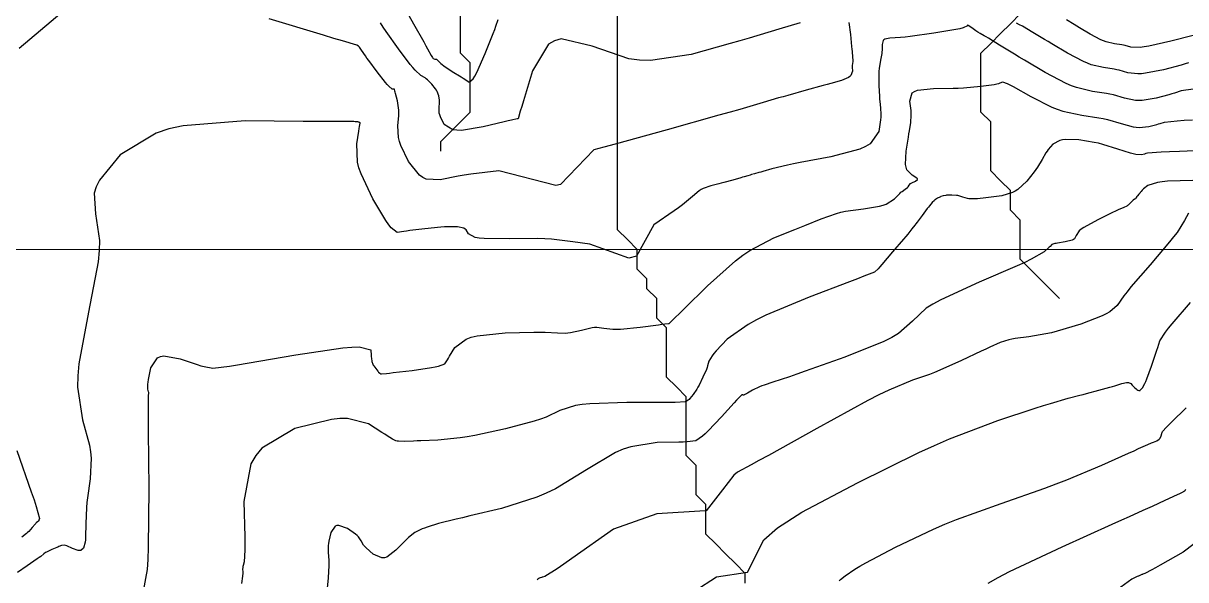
# Model space of a CAD drawing. Header units: metres. Extents: x 837117 to 838477, y 1189012 to 1191015.
# Drawn here: x 837686.6 to 837804.9, y 1190780.2 to 1190836.9 of the extents above; entities that cross this region are included whole.
import ezdxf

# ---------------------------------------------------------------- set-up
doc = ezdxf.new("R2010")
doc.units = ezdxf.units.M
doc.header["$LTSCALE"] = 0.3
doc.layers.add('COORD', color=7, linetype='Continuous', lineweight=20)
doc.layers.add('DRENAJE', color=5, linetype='Continuous', lineweight=25)
doc.layers.add('COTAS 10', color=1, linetype='Continuous')
doc.layers.add('COTAS INT', color=252, linetype='Continuous')

msp = doc.modelspace()

# ---------------------------------------------------------------- linework, layer by layer
at = {"layer": 'COORD'}
msp.add_line((837476.514, 1190813.872), (838476.514, 1190813.872), dxfattribs=at)
at = {"layer": 'COTAS 10'}
for points, elevation in [([(837698.792, 1190779.081), (837699.191, 1190781.268), (837699.261, 1190782.307), (837699.314, 1190783.535), (837699.358, 1190789.533), (837699.309, 1190795.384), (837699.303, 1190796.518), (837699.3, 1190797.441), (837699.315, 1190799.02), (837699.324, 1190799.24), (837699.318, 1190799.306), (837699.307, 1190799.374), (837699.234, 1190799.641), (837699.222, 1190800.147), (837699.25, 1190800.367), (837699.292, 1190800.621), (837699.553, 1190801.825), (837700.223, 1190802.834), (837700.521, 1190802.965), (837700.869, 1190803.03), (837702.532, 1190802.731), (837704.249, 1190802.15), (837704.631, 1190802.039), (837704.971, 1190801.949), (837705.861, 1190801.802), (837707.532, 1190802.002), (837708.364, 1190802.13), (837709.357, 1190802.29), (837714.278, 1190803.133), (837719.082, 1190803.849), (837720.001, 1190803.93), (837720.742, 1190803.96), (837721.931, 1190803.643), (837721.964, 1190803.067), (837721.976, 1190802.933), (837721.989, 1190802.811), (837722.044, 1190802.465), (837722.141, 1190802.188), (837722.18, 1190802.109), (837722.224, 1190802.03), (837722.427, 1190801.738), (837722.634, 1190801.487), (837722.681, 1190801.434), (837722.723, 1190801.387), (837722.838, 1190801.276), (837722.917, 1190801.223), (837722.937, 1190801.213), (837722.956, 1190801.206), (837723.016, 1190801.194), (837723.527, 1190801.252), (837723.83, 1190801.288), (837724.204, 1190801.332), (837726.137, 1190801.564), (837728.099, 1190801.842), (837728.49, 1190801.916), (837728.815, 1190801.988), (837729.442, 1190802.237), (837729.717, 1190802.636), (837729.822, 1190802.803), (837729.938, 1190802.993), (837730.46, 1190803.886), (837731.615, 1190804.756), (837732.131, 1190804.933), (837732.733, 1190805.082), (837735.613, 1190805.389), (837738.517, 1190805.465), (837739.133, 1190805.468), (837739.667, 1190805.463), (837740.918, 1190805.382), (837741.731, 1190805.347), (837741.99, 1190805.371), (837742.263, 1190805.41), (837743.37, 1190805.674), (837744.448, 1190805.923), (837744.703, 1190805.951), (837744.939, 1190805.963), (837745.635, 1190805.86), (837746.55, 1190805.745), (837746.924, 1190805.749), (837747.351, 1190805.768), (837749.328, 1190805.965), (837751.194, 1190806.206), (837751.55, 1190806.253), (837751.836, 1190806.29), (837752.292, 1190806.353), (837752.3, 1190806.36), (837752.304, 1190806.363), (837752.309, 1190806.365), (837752.336, 1190806.377), (837752.946, 1190806.967), (837753.319, 1190807.334), (837753.781, 1190807.79), (837756.188, 1190810.173), (837759.038, 1190812.724), (837759.779, 1190813.286), (837760.5, 1190813.785), (837762.929, 1190815.068), (837765.064, 1190815.896), (837765.599, 1190816.109), (837766.109, 1190816.315), (837767.751, 1190817.001), (837769.314, 1190817.547), (837769.775, 1190817.666), (837770.249, 1190817.77), (837772.062, 1190818.026), (837773.7, 1190818.281), (837774.063, 1190818.385), (837774.386, 1190818.502), (837775.229, 1190819.044), (837775.752, 1190819.581), (837775.874, 1190819.696), (837775.987, 1190819.796), (837776.315, 1190820.035), (837776.538, 1190820.182), (837776.585, 1190820.224), (837776.626, 1190820.267), (837776.72, 1190820.429), (837776.85, 1190820.592), (837776.913, 1190820.636), (837776.988, 1190820.68), (837777.358, 1190820.834), (837777.577, 1190821.017), (837777.556, 1190821.079), (837777.501, 1190821.146), (837777.006, 1190821.429), (837776.474, 1190822), (837776.395, 1190822.248), (837776.344, 1190822.536), (837776.407, 1190823.899), (837776.634, 1190825.33), (837776.686, 1190825.66), (837776.735, 1190825.961), (837776.872, 1190826.811), (837776.924, 1190827.549), (837776.918, 1190827.779), (837776.903, 1190828.021), (837776.774, 1190828.992), (837777.03, 1190829.826), (837777.258, 1190829.982), (837777.553, 1190830.106), (837779.186, 1190830.284), (837781.186, 1190830.296), (837781.713, 1190830.316), (837782.229, 1190830.342), (837783.994, 1190830.498), (837785.362, 1190830.687), (837785.627, 1190830.735), (837785.844, 1190830.781), (837786.215, 1190830.933), (837786.685, 1190830.792), (837786.965, 1190830.654), (837787.308, 1190830.472), (837789.086, 1190829.459), (837791.219, 1190828.378), (837791.786, 1190828.154), (837792.343, 1190827.963), (837794.269, 1190827.545), (837796.016, 1190827.29), (837796.46, 1190827.202), (837796.886, 1190827.106), (837798.281, 1190826.695), (837799.492, 1190826.371), (837799.803, 1190826.329), (837800.103, 1190826.308), (837801.099, 1190826.407), (837801.905, 1190826.62), (837802.087, 1190826.67), (837802.25, 1190826.717), (837802.687, 1190826.857), (837803.983, 1190826.992), (837804.686, 1190827.035), (837805.54, 1190827.081)], 1640), ([(837769.574, 1190780.142), (837769.739, 1190780.253), (837770.194, 1190780.637), (837771.187, 1190781.311), (837771.693, 1190781.604), (837772.298, 1190781.944), (837775.315, 1190783.554), (837779.197, 1190785.401), (837780.346, 1190785.889), (837781.529, 1190786.367), (837786.071, 1190788.01), (837790.536, 1190789.568), (837791.671, 1190789.993), (837792.761, 1190790.414), (837796.33, 1190791.914), (837799.044, 1190793.136), (837799.596, 1190793.384), (837800.061, 1190793.592), (837801.017, 1190794.015), (837801.39, 1190794.175), (837801.487, 1190794.217), (837801.582, 1190794.259), (837801.901, 1190794.402), (837802.155, 1190794.562), (837802.208, 1190794.615), (837802.255, 1190794.671), (837802.362, 1190794.903), (837802.421, 1190795.126), (837802.437, 1190795.178), (837802.452, 1190795.224), (837802.507, 1190795.352), (837802.906, 1190795.777), (837803.14, 1190796.01), (837803.426, 1190796.294), (837804.904, 1190797.738)], 1650)]:
    msp.add_lwpolyline(points, dxfattribs=dict(at, elevation=elevation))
at = {"layer": 'COTAS INT'}
for points, elevation in [([(837725.142, 1190838.859), (837726.271, 1190836.874), (837727.315, 1190835.01), (837727.526, 1190834.63), (837727.703, 1190834.309), (837728.058, 1190833.641), (837728.199, 1190833.413), (837728.24, 1190833.369), (837728.283, 1190833.333), (837728.444, 1190833.275), (837728.596, 1190833.242), (837728.632, 1190833.223), (837728.666, 1190833.198), (837728.765, 1190833.072), (837729.037, 1190832.815), (837729.179, 1190832.709), (837729.35, 1190832.587), (837730.209, 1190832.018), (837731.11, 1190831.444), (837731.307, 1190831.318), (837731.481, 1190831.207), (837731.921, 1190830.928), (837732.351, 1190831.262), (837732.519, 1190831.539), (837732.708, 1190831.894), (837733.568, 1190833.841), (837734.374, 1190835.871), (837734.53, 1190836.279), (837734.657, 1190836.619), (837734.87, 1190837.294)], 1632), ([(837690.486, 1190838.024), (837686.14, 1190834.355)], 1636), ([(837805.604, 1190830.207), (837804.409, 1190830.024), (837803.702, 1190829.798), (837803.439, 1190829.723), (837803.146, 1190829.641), (837801.842, 1190829.298), (837800.438, 1190829.065), (837800.081, 1190829.052), (837799.738, 1190829.062), (837798.615, 1190829.286), (837797.492, 1190829.617), (837797.149, 1190829.694), (837796.792, 1190829.766), (837795.385, 1190829.971), (837793.732, 1190830.367), (837793.219, 1190830.559), (837792.683, 1190830.786), (837790.546, 1190831.903), (837788.44, 1190833.153), (837787.922, 1190833.464), (837787.432, 1190833.759), (837785.899, 1190834.7), (837784.779, 1190835.393), (837784.549, 1190835.532), (837784.354, 1190835.649), (837783.94, 1190835.882), (837783.697, 1190836.018), (837783.609, 1190836.074), (837783.512, 1190836.138), (837783.09, 1190836.435), (837782.731, 1190836.681), (837782.674, 1190836.713), (837782.635, 1190836.73), (837782.648, 1190836.659), (837782.202, 1190836.439), (837781.873, 1190836.361), (837781.456, 1190836.275), (837779.209, 1190835.906), (837776.807, 1190835.572), (837776.292, 1190835.51), (837775.842, 1190835.46), (837774.76, 1190835.386), (837774.237, 1190835.292), (837774.141, 1190835.23), (837774.065, 1190835.152), (837773.963, 1190834.737), (837773.955, 1190834.179), (837773.939, 1190834.01), (837773.915, 1190833.835), (837773.779, 1190833.151), (837773.646, 1190832.317), (837773.626, 1190832.047), (837773.612, 1190831.76), (837773.62, 1190830.584), (837773.681, 1190829.45), (837773.701, 1190829.19), (837773.721, 1190828.954), (837773.805, 1190828.293), (837773.833, 1190827.614), (837773.818, 1190827.366), (837773.795, 1190827.091), (837773.629, 1190825.881), (837772.739, 1190824.644), (837772.259, 1190824.353), (837771.678, 1190824.084), (837768.734, 1190823.298), (837765.623, 1190822.721), (837764.936, 1190822.584), (837764.324, 1190822.457), (837762.745, 1190822.08), (837761.813, 1190821.812), (837761.608, 1190821.754), (837761.428, 1190821.702), (837760.971, 1190821.575), (837760.682, 1190821.495), (837760.607, 1190821.473), (837760.534, 1190821.453), (837760.291, 1190821.38), (837759.919, 1190821.271), (837759.764, 1190821.227), (837759.588, 1190821.177), (837758.765, 1190820.946), (837757.834, 1190820.693), (837757.588, 1190820.63), (837757.348, 1190820.569), (837756.525, 1190820.373), (837755.761, 1190820.097), (837755.557, 1190819.986), (837755.356, 1190819.86), (837754.661, 1190819.28), (837753.648, 1190818.426), (837753.248, 1190818.127), (837752.795, 1190817.801), (837750.727, 1190816.398), (837748.953, 1190813.184), (837748.197, 1190812.984), (837744.209, 1190814.413), (837742.5, 1190814.661), (837740.311, 1190814.927), (837739.623, 1190814.968), (837738.9, 1190814.995), (837735.992, 1190814.972), (837733.448, 1190814.978), (837732.953, 1190815.021), (837732.55, 1190815.084), (837731.853, 1190815.462), (837731.622, 1190815.875), (837731.512, 1190815.959), (837731.383, 1190816.03), (837730.752, 1190816.177), (837729.781, 1190816.184), (837729.438, 1190816.168), (837729.062, 1190816.143), (837727.436, 1190815.986), (837725.886, 1190815.8), (837725.558, 1190815.757), (837725.274, 1190815.717), (837724.613, 1190815.603), (837724.005, 1190816.073), (837723.754, 1190816.401), (837723.468, 1190816.814), (837722.133, 1190819.023), (837720.927, 1190821.567), (837720.721, 1190822.192), (837720.57, 1190822.783), (837720.486, 1190824.632), (837720.709, 1190825.942), (837720.751, 1190826.193), (837720.785, 1190826.395), (837720.837, 1190826.724), (837720.834, 1190826.739), (837720.834, 1190826.749), (837720.833, 1190826.767), (837720.829, 1190826.785), (837720.826, 1190826.788), (837720.823, 1190826.792), (837720.804, 1190826.801), (837720.759, 1190826.814), (837720.739, 1190826.82), (837720.715, 1190826.826), (837720.604, 1190826.86), (837720.33, 1190826.89), (837720.204, 1190826.895), (837720.056, 1190826.899), (837719.339, 1190826.9), (837717.25, 1190826.906), (837716.237, 1190826.913), (837715.034, 1190826.922), (837709.121, 1190826.972), (837702.826, 1190826.483), (837701.382, 1190826.152), (837700.069, 1190825.736), (837696.407, 1190823.527), (837694.313, 1190820.923), (837693.988, 1190820.258), (837693.773, 1190819.618), (837693.914, 1190817.506), (837694.324, 1190814.785), (837694.279, 1190813.76), (837694.164, 1190812.616), (837693.176, 1190807.506), (837692.209, 1190802.245), (837692.107, 1190801.006), (837692.077, 1190799.862), (837692.572, 1190796.518), (837693.279, 1190793.935), (837693.384, 1190793.272), (837693.45, 1190792.63), (837693.357, 1190790.499), (837693.079, 1190788.592), (837693.027, 1190788.092), (837692.986, 1190787.605), (837692.93, 1190785.945), (837692.903, 1190784.6), (837692.88, 1190784.311), (837692.851, 1190784.058), (837692.693, 1190783.446), (837692.397, 1190783.214), (837692.281, 1190783.201), (837692.151, 1190783.209), (837691.56, 1190783.424), (837690.972, 1190783.691), (837690.843, 1190783.732), (837690.73, 1190783.76), (837690.445, 1190783.742), (837690.183, 1190783.608), (837690.084, 1190783.563), (837689.973, 1190783.514), (837689.478, 1190783.305), (837689.003, 1190783.097), (837688.905, 1190783.048), (837688.822, 1190783.002), (837688.642, 1190782.869), (837688.331, 1190782.616), (837688.165, 1190782.495), (837687.964, 1190782.351), (837686.951, 1190781.65), (837685.954, 1190780.968)], 1638), ([(837770.585, 1190836.986), (837770.728, 1190835.784), (837770.855, 1190834.557), (837770.882, 1190834.291), (837770.904, 1190834.056), (837770.954, 1190833.475), (837770.967, 1190833.149), (837770.967, 1190833.075), (837770.965, 1190833.009), (837770.944, 1190832.831), (837770.922, 1190832.629), (837770.92, 1190832.549), (837770.919, 1190832.457), (837770.929, 1190832.037), (837770.773, 1190831.593), (837770.667, 1190831.486), (837770.534, 1190831.387), (837769.83, 1190831.087), (837768.74, 1190830.779), (837768.364, 1190830.674), (837767.956, 1190830.562), (837766.218, 1190830.087), (837764.367, 1190829.574), (837763.887, 1190829.438), (837763.423, 1190829.304), (837761.866, 1190828.842), (837759.478, 1190828.144), (837758.489, 1190827.861), (837757.358, 1190827.54), (837752.091, 1190826.059), (837746.787, 1190824.593), (837745.633, 1190824.281), (837744.616, 1190824.009), (837741.239, 1190820.482), (837740.767, 1190820.399), (837734.945, 1190821.902), (837732.11, 1190821.541), (837731.439, 1190821.441), (837730.818, 1190821.341), (837728.986, 1190820.978), (837727.573, 1190821.039), (837727.215, 1190821.206), (837726.872, 1190821.438), (837725.754, 1190822.82), (837724.966, 1190824.481), (837724.832, 1190824.889), (837724.733, 1190825.275), (837724.679, 1190826.482), (837724.78, 1190827.515), (837724.781, 1190827.792), (837724.769, 1190828.064), (837724.624, 1190829.012), (837724.443, 1190829.754), (837724.409, 1190829.896), (837724.381, 1190830.01), (837724.338, 1190830.195), (837724.337, 1190830.199), (837724.336, 1190830.201), (837724.332, 1190830.203), (837724.292, 1190830.206), (837724.269, 1190830.208), (837724.24, 1190830.209), (837724.091, 1190830.219), (837723.746, 1190830.493), (837723.593, 1190830.662), (837723.416, 1190830.871), (837722.57, 1190831.961), (837721.715, 1190833.122), (837721.532, 1190833.375), (837721.372, 1190833.599), (837720.99, 1190834.16), (837720.776, 1190834.464), (837720.722, 1190834.525), (837720.67, 1190834.577), (837720.503, 1190834.681), (837719.041, 1190835.117), (837718.173, 1190835.377), (837717.105, 1190835.699), (837711.574, 1190837.366)], 1636), ([(837765.636, 1190836.972), (837763.441, 1190836.303), (837760.436, 1190835.407), (837759.494, 1190835.133), (837758.505, 1190834.848), (837754.536, 1190833.724), (837750.386, 1190833.125), (837749.282, 1190833.171), (837748.198, 1190833.308), (837744.445, 1190834.568), (837741.308, 1190835.316), (837740.612, 1190835.13), (837739.991, 1190834.775), (837738.369, 1190832.075), (837737.455, 1190829.01), (837737.279, 1190828.424), (837737.137, 1190827.952), (837736.906, 1190827.197), (837736.885, 1190827.187), (837736.876, 1190827.185), (837736.865, 1190827.182), (837736.813, 1190827.175), (837736.246, 1190827.044), (837735.91, 1190826.964), (837735.497, 1190826.866), (837733.36, 1190826.352), (837731.141, 1190826.005), (837730.676, 1190826.011), (837730.277, 1190826.063), (837729.374, 1190826.618), (837729.005, 1190827.395), (837728.942, 1190827.586), (837728.896, 1190827.767), (837728.871, 1190828.332), (837728.918, 1190828.818), (837728.918, 1190828.948), (837728.912, 1190829.077), (837728.842, 1190829.529), (837728.667, 1190829.979), (837728.595, 1190830.107), (837728.512, 1190830.237), (837728.127, 1190830.717), (837727.683, 1190831.151), (837727.563, 1190831.251), (837727.445, 1190831.343), (837727.029, 1190831.606), (837726.43, 1190832.146), (837726.197, 1190832.412), (837725.934, 1190832.73), (837724.741, 1190834.3), (837723.489, 1190836.076), (837723.189, 1190836.523), (837722.91, 1190836.951)], 1634), ([(837805.154, 1190832.88), (837804.791, 1190832.775), (837804.386, 1190832.662), (837802.586, 1190832.189), (837800.772, 1190831.821), (837800.359, 1190831.775), (837799.984, 1190831.754), (837798.95, 1190831.877), (837798.099, 1190832.128), (837797.839, 1190832.187), (837797.568, 1190832.241), (837796.501, 1190832.396), (837795.248, 1190832.697), (837794.859, 1190832.842), (837794.452, 1190833.015), (837792.833, 1190833.861), (837791.235, 1190834.809), (837790.843, 1190835.044), (837790.471, 1190835.268), (837789.309, 1190835.982), (837788.248, 1190836.603), (837787.941, 1190836.769), (837787.627, 1190836.933)], 1636), ([(837805.626, 1190835.684), (837803.33, 1190835.079), (837801.106, 1190834.578), (837800.636, 1190834.499), (837800.229, 1190834.445), (837799.285, 1190834.468), (837798.705, 1190834.639), (837798.528, 1190834.679), (837798.344, 1190834.716), (837797.617, 1190834.822), (837796.764, 1190835.026), (837796.499, 1190835.125), (837796.222, 1190835.243), (837795.119, 1190835.819), (837794.031, 1190836.465), (837793.764, 1190836.625), (837793.511, 1190836.778), (837792.72, 1190837.263)], 1634), ([(837809.58, 1190824.078), (837804.229, 1190823.861), (837803.198, 1190823.815), (837802.361, 1190823.777), (837800.966, 1190823.69), (837800.798, 1190823.636), (837800.665, 1190823.598), (837800.355, 1190823.517), (837799.769, 1190823.552), (837799.525, 1190823.606), (837799.246, 1190823.679), (837797.946, 1190824.104), (837796.406, 1190824.581), (837795.976, 1190824.687), (837795.545, 1190824.782), (837793.977, 1190825.029), (837792.612, 1190825.069), (837792.31, 1190825.032), (837792.039, 1190824.976), (837791.335, 1190824.599), (837790.867, 1190824.048), (837790.747, 1190823.881), (837790.63, 1190823.708), (837790.24, 1190823.03), (837789.78, 1190822.257), (837789.619, 1190822.023), (837789.444, 1190821.781), (837788.689, 1190820.836), (837787.78, 1190819.999), (837787.507, 1190819.824), (837787.225, 1190819.675), (837786.131, 1190819.345), (837785.051, 1190819.197), (837784.778, 1190819.163), (837784.516, 1190819.133), (837783.664, 1190819.046), (837782.962, 1190819.027), (837782.795, 1190819.039), (837782.64, 1190819.058), (837782.177, 1190819.19), (837781.77, 1190819.336), (837781.651, 1190819.364), (837781.528, 1190819.386), (837781.06, 1190819.421), (837780.625, 1190819.408), (837780.523, 1190819.399), (837780.43, 1190819.389), (837780.161, 1190819.334), (837779.945, 1190819.257), (837779.885, 1190819.232), (837779.825, 1190819.206), (837779.609, 1190819.099), (837779.394, 1190818.961), (837779.335, 1190818.916), (837779.277, 1190818.866), (837779.066, 1190818.661), (837778.78, 1190818.321), (837778.674, 1190818.187), (837778.557, 1190818.036), (837778.036, 1190817.344), (837777.514, 1190816.644), (837777.395, 1190816.487), (837777.289, 1190816.346), (837776.998, 1190815.97), (837776.565, 1190815.445), (837776.368, 1190815.21), (837776.139, 1190814.937), (837775.031, 1190813.626), (837773.944, 1190812.358), (837773.726, 1190812.112), (837773.545, 1190811.911), (837773.193, 1190811.564), (837772.099, 1190811.143), (837771.451, 1190810.895), (837770.653, 1190810.59), (837766.522, 1190809.016), (837762.138, 1190807.177), (837761.181, 1190806.706), (837760.334, 1190806.251), (837758.2, 1190804.746), (837757.056, 1190803.549), (837756.832, 1190803.288), (837756.65, 1190803.059), (837756.329, 1190802.485), (837756.202, 1190802.009), (837756.143, 1190801.841), (837756.072, 1190801.657), (837755.728, 1190800.862), (837755.325, 1190800.045), (837755.216, 1190799.846), (837755.11, 1190799.661), (837754.737, 1190799.091), (837754.398, 1190798.682), (837754.312, 1190798.598), (837754.23, 1190798.525), (837753.962, 1190798.368), (837752.895, 1190798.307), (837752.309, 1190798.297), (837751.596, 1190798.288), (837747.972, 1190798.28), (837744.22, 1190798.16), (837743.426, 1190798.081), (837742.74, 1190797.983), (837741.147, 1190797.465), (837739.756, 1190796.787), (837739.196, 1190796.588), (837738.562, 1190796.384), (837735.639, 1190795.606), (837732.505, 1190794.937), (837731.737, 1190794.802), (837731.011, 1190794.689), (837728.75, 1190794.462), (837727.023, 1190794.389), (837726.635, 1190794.373), (837726.285, 1190794.359), (837725.348, 1190794.326), (837724.745, 1190794.346), (837724.606, 1190794.367), (837724.48, 1190794.394), (837724.126, 1190794.544), (837723.585, 1190794.901), (837723.34, 1190795.059), (837723.055, 1190795.242), (837721.683, 1190796.115), (837719.538, 1190796.673), (837718.766, 1190796.658), (837717.916, 1190796.569), (837714.202, 1190795.636), (837710.839, 1190793.639), (837710.209, 1190792.879), (837709.711, 1190792.03), (837709.004, 1190788.218), (837709.096, 1190784.598), (837709.102, 1190783.87), (837709.1, 1190783.262), (837709.021, 1190782.056), (837708.917, 1190781.677), (837708.899, 1190781.59), (837708.886, 1190781.511), (837708.878, 1190781.287), (837708.891, 1190781.075), (837708.892, 1190781.002), (837708.891, 1190780.923), (837708.877, 1190780.586), (837708.767, 1190779.854)], 1642), ([(837805.567, 1190820.9), (837802.993, 1190820.824), (837802.458, 1190820.774), (837802, 1190820.712), (837800.99, 1190820.385), (837800.577, 1190820.045), (837800.496, 1190819.975), (837800.43, 1190819.916), (837800.31, 1190819.792), (837800.26, 1190819.713), (837800.237, 1190819.683), (837800.21, 1190819.649), (837800.081, 1190819.498), (837799.948, 1190819.339), (837799.919, 1190819.301), (837799.893, 1190819.265), (837799.829, 1190819.155), (837799.774, 1190819.072), (837799.755, 1190819.053), (837799.734, 1190819.036), (837799.644, 1190818.989), (837799.521, 1190818.91), (837799.48, 1190818.874), (837799.434, 1190818.83), (837799.244, 1190818.619), (837799.012, 1190818.396), (837798.94, 1190818.344), (837798.865, 1190818.297), (837798.569, 1190818.165), (837797.967, 1190817.909), (837797.7, 1190817.783), (837797.389, 1190817.635), (837795.903, 1190816.903), (837794.487, 1190816.116), (837794.221, 1190815.933), (837794.009, 1190815.765), (837793.697, 1190815.284), (837793.552, 1190814.953), (837793.446, 1190814.88), (837793.31, 1190814.814), (837792.581, 1190814.645), (837791.818, 1190814.531), (837791.662, 1190814.5), (837791.529, 1190814.47), (837791.247, 1190814.367), (837791.048, 1190814.194), (837790.967, 1190814.12), (837790.876, 1190814.035), (837790.455, 1190813.636), (837789.138, 1190812.876), (837788.482, 1190812.563), (837787.7, 1190812.207), (837783.823, 1190810.552), (837779.923, 1190808.762), (837779.127, 1190808.32), (837778.454, 1190807.901), (837777.048, 1190806.584), (837775.627, 1190805.31), (837774.944, 1190804.919), (837774.136, 1190804.512), (837770.172, 1190802.902), (837766.138, 1190801.466), (837765.286, 1190801.168), (837764.549, 1190800.914), (837762.841, 1190800.354), (837761.942, 1190800.06), (837761.715, 1190799.972), (837761.496, 1190799.882), (837760.785, 1190799.535), (837760.256, 1190799.24), (837760.152, 1190799.183), (837760.068, 1190799.136), (837759.919, 1190799.056), (837759.892, 1190799.048), (837759.878, 1190799.046), (837759.854, 1190799.047), (837759.828, 1190799.051), (837759.82, 1190799.053), (837759.811, 1190799.054), (837759.776, 1190799.058), (837759.739, 1190799.063), (837759.73, 1190799.066), (837759.72, 1190799.068), (837759.687, 1190799.08), (837759.351, 1190798.745), (837759.151, 1190798.529), (837758.904, 1190798.259), (837757.623, 1190796.84), (837756.257, 1190795.389), (837755.956, 1190795.099), (837755.689, 1190794.859), (837755.003, 1190794.395), (837754.118, 1190794.278), (837753.725, 1190794.256), (837753.268, 1190794.239), (837751.081, 1190794.214), (837748.391, 1190793.79), (837747.616, 1190793.521), (837746.829, 1190793.186), (837743.877, 1190791.43), (837740.705, 1190789.5), (837739.779, 1190789.055), (837738.832, 1190788.65), (837735.24, 1190787.511), (837731.988, 1190786.734), (837731.256, 1190786.557), (837730.597, 1190786.396), (837728.824, 1190785.953), (837727.665, 1190785.607), (837727.394, 1190785.508), (837727.143, 1190785.408), (837726.415, 1190785.034), (837725.759, 1190784.524), (837725.553, 1190784.339), (837725.337, 1190784.134), (837724.47, 1190783.234), (837723.55, 1190782.548), (837723.3, 1190782.478), (837723.052, 1190782.461), (837722.174, 1190782.833), (837721.46, 1190783.476), (837721.315, 1190783.63), (837721.194, 1190783.774), (837720.947, 1190784.205), (837720.673, 1190784.618), (837720.533, 1190784.751), (837720.367, 1190784.891), (837719.537, 1190785.464), (837718.668, 1190785.779), (837718.477, 1190785.757), (837718.306, 1190785.688), (837717.869, 1190785.043), (837717.645, 1190784.151), (837717.609, 1190783.926), (837717.585, 1190783.711), (837717.592, 1190783.014), (837717.642, 1190782.234), (837717.644, 1190781.966), (837717.641, 1190781.676), (837717.588, 1190780.442), (837717.453, 1190779.026)], 1644), ([(837805.13, 1190817.566), (837804.744, 1190816.819), (837803.977, 1190815.614), (837803.627, 1190815.154), (837803.217, 1190814.64), (837801.238, 1190812.325), (837799.281, 1190810.06), (837798.884, 1190809.577), (837798.55, 1190809.156), (837797.869, 1190808.156), (837797.141, 1190807.508), (837796.777, 1190807.309), (837796.342, 1190807.101), (837794.187, 1190806.282), (837791.784, 1190805.55), (837791.193, 1190805.398), (837790.635, 1190805.267), (837788.887, 1190804.974), (837787.504, 1190804.793), (837787.176, 1190804.732), (837786.871, 1190804.666), (837785.968, 1190804.39), (837784.908, 1190803.924), (837784.504, 1190803.739), (837784.053, 1190803.529), (837782.026, 1190802.57), (837779.842, 1190801.584), (837779.292, 1190801.358), (837778.766, 1190801.151), (837777.062, 1190800.572), (837774.627, 1190799.546), (837773.639, 1190799.058), (837772.515, 1190798.481), (837767.324, 1190795.659), (837762.387, 1190792.905), (837761.423, 1190792.37), (837760.634, 1190791.935), (837759.24, 1190791.187), (837758.867, 1190790.883), (837757.714, 1190789.401), (837756.052, 1190787.258), (837755.936, 1190787.252), (837751.024, 1190786.956), (837746.607, 1190785.395), (837742.392, 1190782.387), (837741.564, 1190781.808), (837740.883, 1190781.338), (837739.647, 1190780.556), (837739.407, 1190780.499), (837739.352, 1190780.486), (837739.303, 1190780.474), (837739.172, 1190780.441), (837739.086, 1190780.415), (837739.066, 1190780.408), (837739.048, 1190780.401), (837738.994, 1190780.373), (837738.943, 1190780.333), (837738.927, 1190780.318), (837738.909, 1190780.301), (837738.838, 1190780.226)], 1646), ([(837754.915, 1190779.109), (837757.102, 1190780.52), (837760.266, 1190781.003), (837761.913, 1190784.296), (837763.313, 1190785.531), (837765.773, 1190787.136), (837771.446, 1190790.103), (837777.711, 1190793.202), (837779.292, 1190793.921), (837780.807, 1190794.58), (837785.723, 1190796.46), (837789.552, 1190797.712), (837790.381, 1190797.976), (837791.109, 1190798.204), (837792.907, 1190798.728), (837794.077, 1190799.028), (837794.411, 1190799.115), (837794.749, 1190799.204), (837796.004, 1190799.539), (837797.146, 1190799.854), (837797.412, 1190799.931), (837797.657, 1190800.002), (837798.361, 1190800.22), (837798.843, 1190800.334), (837798.948, 1190800.339), (837799.04, 1190800.334), (837799.268, 1190800.222), (837799.417, 1190800.045), (837799.46, 1190799.999), (837799.502, 1190799.954), (837799.66, 1190799.801), (837799.808, 1190799.674), (837799.844, 1190799.646), (837799.879, 1190799.621), (837799.987, 1190799.555), (837800.071, 1190799.517), (837800.091, 1190799.51), (837800.108, 1190799.504), (837800.157, 1190799.496), (837800.19, 1190799.503), (837800.198, 1190799.506), (837800.205, 1190799.511), (837800.225, 1190799.534), (837800.271, 1190799.59), (837800.295, 1190799.615), (837800.324, 1190799.644), (837800.466, 1190799.785), (837800.71, 1190800.225), (837800.803, 1190800.443), (837800.906, 1190800.702), (837801.37, 1190801.986), (837801.828, 1190803.329), (837801.928, 1190803.626), (837802.016, 1190803.891), (837802.236, 1190804.575), (837802.798, 1190805.459), (837803.102, 1190805.849), (837803.47, 1190806.303), (837805.333, 1190808.466)], 1648), ([(837685.91, 1190793.394), (837687.374, 1190789.188), (837687.649, 1190788.365), (837687.869, 1190787.691), (837688.194, 1190786.489), (837688.142, 1190786.293), (837688.124, 1190786.252), (837688.104, 1190786.217), (837688.018, 1190786.139), (837687.876, 1190786.025), (837687.82, 1190785.967), (837687.758, 1190785.898), (837687.475, 1190785.552), (837687.112, 1190785.147), (837687, 1190785.041), (837686.882, 1190784.936), (837686.415, 1190784.578)], 1636), ([(837784.741, 1190779.897), (837785.771, 1190780.457), (837786.938, 1190781.061), (837792.293, 1190783.6), (837797.357, 1190785.883), (837798.341, 1190786.327), (837799.144, 1190786.688), (837800.53, 1190787.309), (837800.999, 1190787.518), (837801.223, 1190787.619), (837801.487, 1190787.738), (837802.778, 1190788.327), (837804.032, 1190788.905), (837804.272, 1190789.018), (837804.465, 1190789.111), (837804.777, 1190789.277), (837804.796, 1190789.319), (837804.806, 1190789.334), (837804.817, 1190789.35), (837804.874, 1190789.417)], 1652), ([(837807.818, 1190785.489), (837804.609, 1190783.06), (837802.261, 1190781.725), (837801.796, 1190781.464), (837801.411, 1190781.251), (837800.689, 1190780.872), (837800.501, 1190780.802), (837800.453, 1190780.783), (837800.406, 1190780.764), (837800.251, 1190780.697), (837800.131, 1190780.643), (837800.106, 1190780.631), (837800.086, 1190780.622), (837800.044, 1190780.604), (837799.929, 1190780.552), (837799.863, 1190780.522), (837799.782, 1190780.486), (837799.364, 1190780.297), (837797.515, 1190778.934)], 1654)]:
    msp.add_lwpolyline(points, dxfattribs=dict(at, elevation=elevation))
at = {"layer": 'DRENAJE'}
for points in [[(837760.028, 1190779.89, 0), (837760.028, 1190780.889, 0), (837759.028, 1190781.889, 0), (837758.028, 1190782.888, 0), (837757.029, 1190783.888, 0), (837756.029, 1190784.888, 0), (837756.029, 1190787.887, 0), (837755.029, 1190788.886, 0), (837755.029, 1190791.885, 0), (837754.03, 1190792.885, 0), (837754.03, 1190798.883, 0), (837753.03, 1190799.883, 0), (837752.03, 1190800.882, 0), (837752.03, 1190805.881, 0), (837751.031, 1190806.88, 0), (837751.031, 1190808.88, 0), (837750.031, 1190809.879, 0), (837750.031, 1190810.879, 0), (837749.031, 1190811.879, 0), (837749.031, 1190813.878, 0), (837748.032, 1190814.878, 0), (837747.032, 1190815.877, 0), (837747.032, 1190873.858, 0)], [(837792.017, 1190808.88, 0), (837791.017, 1190809.879, 0), (837790.018, 1190810.879, 0), (837789.018, 1190811.879, 0), (837788.018, 1190812.878, 0), (837788.018, 1190816.877, 0), (837787.019, 1190817.877, 0), (837787.019, 1190819.876, 0), (837786.019, 1190820.876, 0), (837785.019, 1190821.875, 0), (837785.019, 1190826.874, 0), (837784.02, 1190827.873, 0), (837784.02, 1190833.871, 0), (837785.019, 1190834.871, 0), (837786.019, 1190835.871, 0), (837787.019, 1190836.87, 0), (837788.018, 1190837.87, 0), (837789.018, 1190838.87, 0), (837790.018, 1190839.869, 0), (837791.017, 1190840.869, 0), (837792.017, 1190841.869, 0), (837793.017, 1190842.868, 0), (837794.016, 1190843.868, 0), (837794.016, 1190850.866, 0)], [(837729.038, 1190823.875, 0), (837729.038, 1190824.874, 0), (837731.037, 1190826.874, 0), (837732.037, 1190827.873, 0), (837732.037, 1190832.872, 0), (837731.037, 1190833.871, 0), (837731.037, 1190840.869, 0)]]:
    msp.add_polyline3d(points, dxfattribs=at)

doc.saveas('drawing.dxf')
